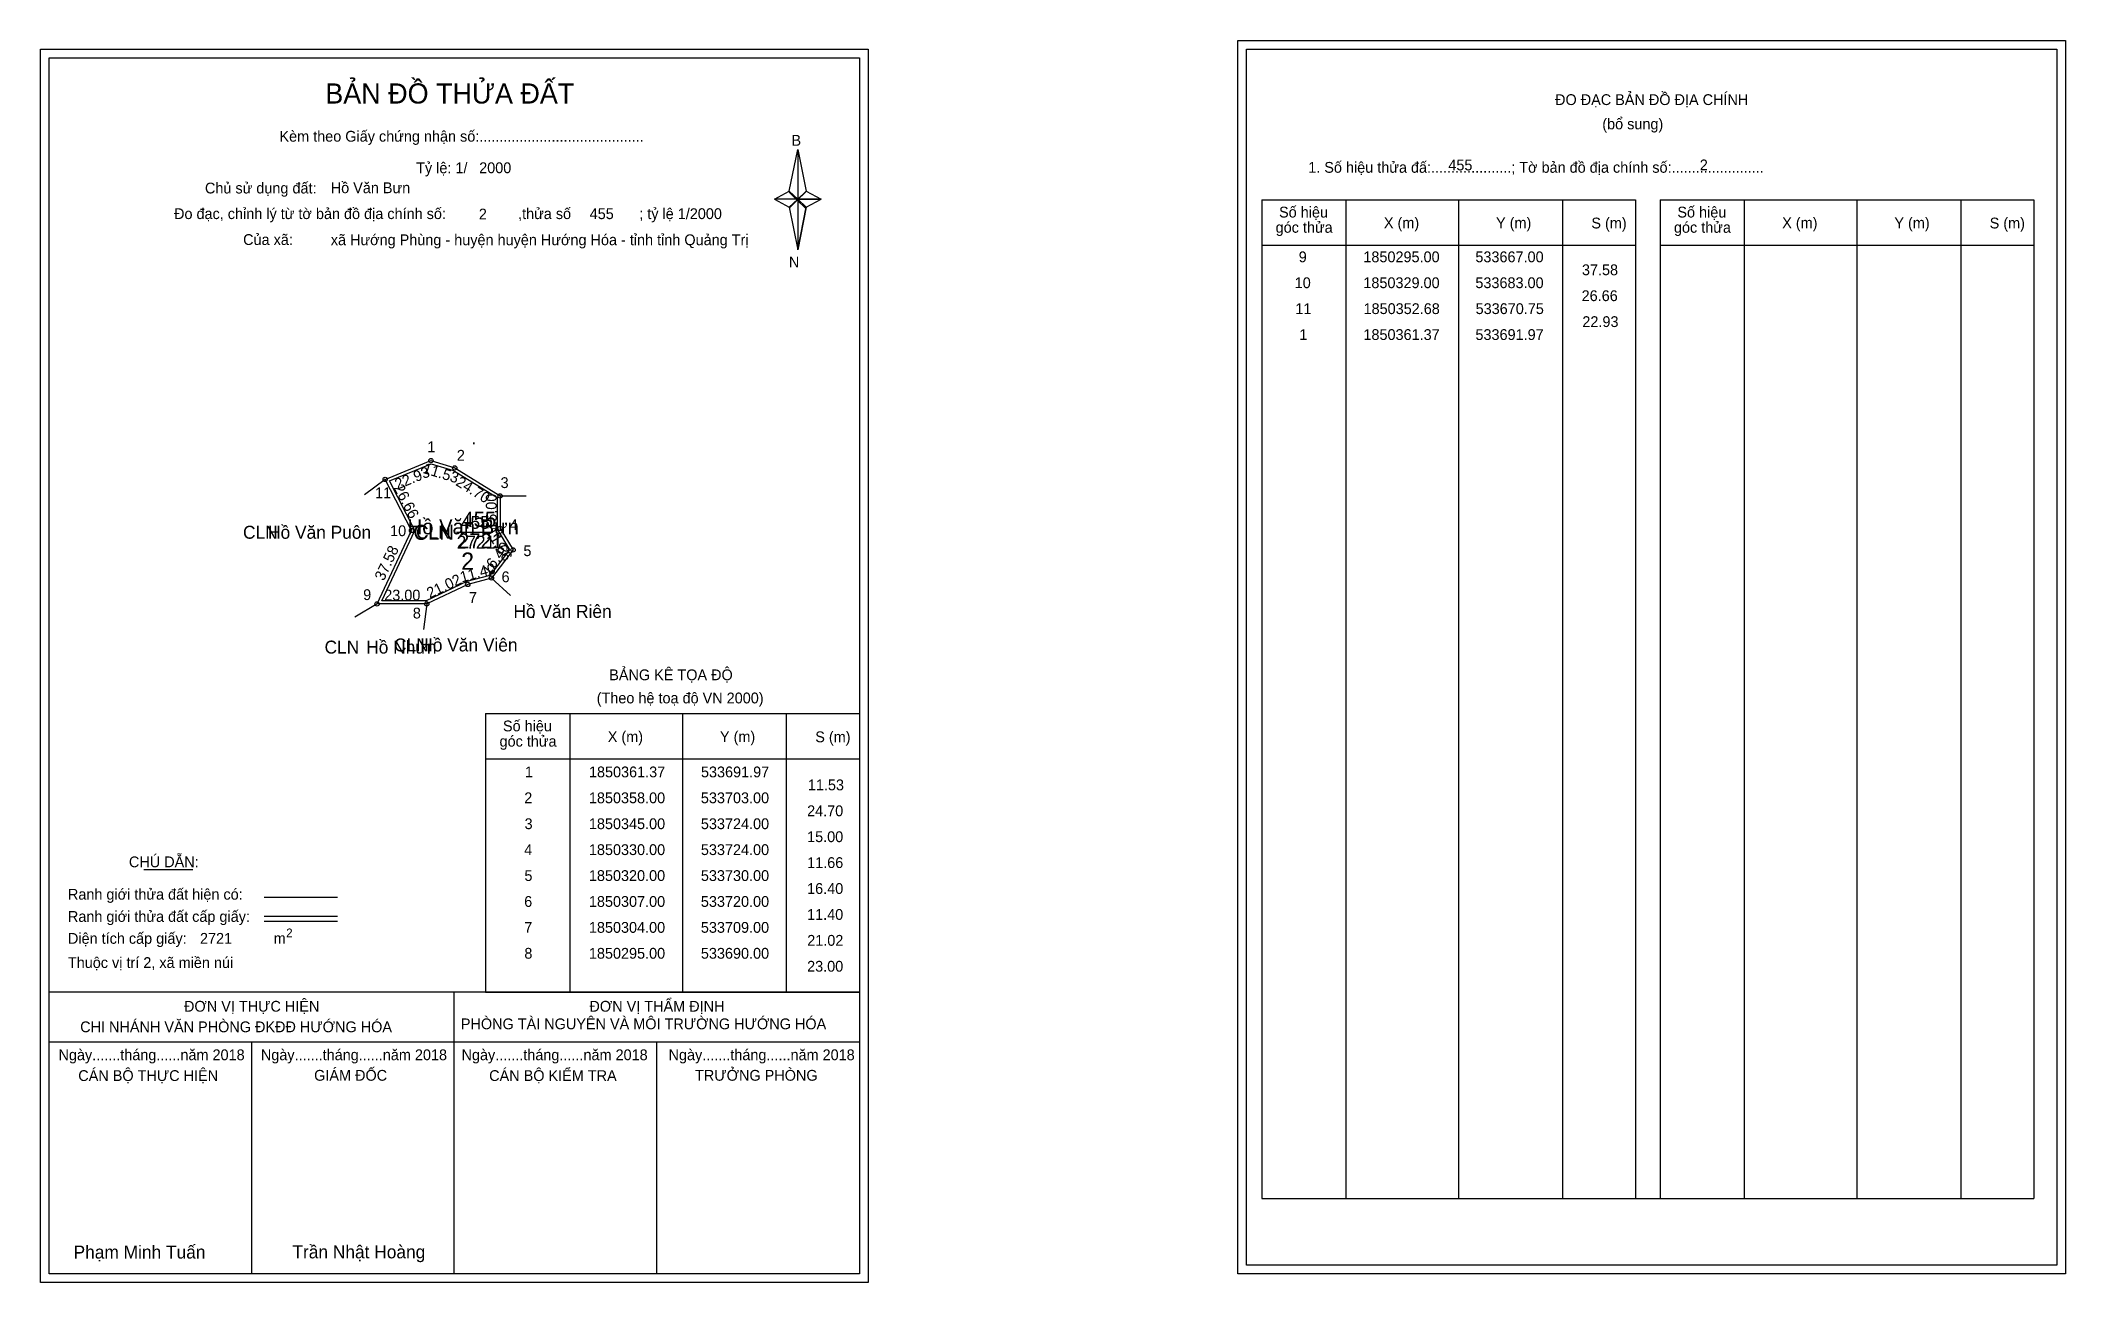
# Model space of a CAD drawing. Extents: x 533511 to 534449, y 1849981 to 1850556.
import ezdxf

# ---------------------------------------------------------------- set-up
doc = ezdxf.new("R2010")
doc.units = 0
for name, color, linetype in [('Level 1', 7, 'Continuous'), ('Level 10', 7, 'Continuous'), ('Level 11', 7, 'Continuous'), ('Level 13', 7, 'Continuous'), ('Level 2', 7, 'Continuous'), ('Level 27', 7, 'Continuous'), ('Level 3', 7, 'Continuous'), ('Level 36', 7, 'Continuous'), ('Level 4', 7, 'Continuous'), ('Level 49', 7, 'Continuous'), ('Level 5', 7, 'Continuous'), ('Level 53', 7, 'Continuous'), ('Level 55', 7, 'Continuous'), ('Level 6', 7, 'Continuous'), ('Level 60', 7, 'Continuous'), ('Level 63', 7, 'Continuous'), ('Level 7', 7, 'Continuous'), ('Level 9', 7, 'Continuous')]:
    doc.layers.add(name, color=color, linetype=linetype)

msp = doc.modelspace()

# ---------------------------------------------------------------- linework, layer by layer
at = {"layer": 'Level 1'}
for p, q in [((534069.74, 1850551.91), (534069.74, 1850551.91)), ((533515.09, 1850547.91), (533515.09, 1850547.91)), ((533857.94, 1850486.15), (533861.87, 1850505.43)), ((533861.87, 1850505.43), (533861.87, 1850482.38)), ((533861.87, 1850505.43), (533865.81, 1850486.15)), ((533851.05, 1850482.38), (533857.94, 1850486.15)), ((533857.94, 1850486.15), (533861.87, 1850482.38)), ((533861.58, 1850481.94), (533857.94, 1850485.71)), ((533865.51, 1850485.71), (533861.58, 1850481.94)), ((533861.58, 1850481.94), (533865.51, 1850485.71)), ((533865.81, 1850486.15), (533861.87, 1850482.38)), ((533861.87, 1850482.38), (533857.94, 1850478.7)), ((533861.58, 1850481.94), (533857.94, 1850478.26)), ((533857.94, 1850478.26), (533861.58, 1850481.94)), ((533857.94, 1850478.7), (533861.87, 1850458.98)), ((533865.51, 1850478.26), (533861.58, 1850481.94)), ((533861.87, 1850482.38), (533861.87, 1850458.98)), ((533861.87, 1850482.38), (533872.69, 1850482.38)), ((533861.87, 1850482.38), (533865.81, 1850478.7)), ((533865.81, 1850478.7), (533861.87, 1850458.98)), ((533865.81, 1850478.7), (533872.69, 1850482.38)), ((534076.8, 1850482.2), (534250.01, 1850482.2)), ((534115.98, 1850019.67), (534115.98, 1850482.2)), ((534168.13, 1850019.67), (534168.13, 1850482.2)), ((534216.07, 1850482.2), (534216.07, 1850019.67)), ((534250.01, 1850482.2), (534250.01, 1850019.67)), ((534261.32, 1850482.2), (534434.52, 1850482.2)), ((534300.5, 1850019.67), (534300.5, 1850482.2)), ((534352.64, 1850019.67), (534352.64, 1850482.2)), ((534400.59, 1850482.2), (534400.59, 1850019.67)), ((534434.52, 1850482.2), (534434.52, 1850019.67)), ((534076.8, 1850461.15), (534250.01, 1850461.15)), ((534261.32, 1850461.15), (534434.52, 1850461.15)), ((533717.28, 1850244.26), (533890.48, 1850244.26)), ((533756.46, 1850115.21), (533756.46, 1850244.26)), ((533808.6, 1850115.21), (533808.6, 1850244.26)), ((533856.55, 1850244.26), (533856.55, 1850115.21)), ((533717.28, 1850223.2), (533890.48, 1850223.2)), ((533558.93, 1850172.04), (533581.73, 1850172.04)), ((533614.66, 1850159.23), (533648.68, 1850159.23)), ((533614.66, 1850150.34), (533648.68, 1850150.34)), ((533614.66, 1850148.15), (533648.68, 1850148.15)), ((533728.75, 1850115.21), (533515.09, 1850115.21)), ((533890.48, 1850115.21), (533680.8, 1850115.21)), ((533702.79, 1849984.76), (533702.79, 1850115.21)), ((533717.28, 1850115.2), (533890.48, 1850115.2)), ((533890.49, 1850092.11), (533515.09, 1850092.11)), ((533608.94, 1849984.76), (533608.94, 1850092.11)), ((533796.64, 1849984.76), (533796.64, 1850092.11)), ((534076.8, 1850019.67), (534434.52, 1850019.67)), ((534445.14, 1849988.76), (534445.14, 1849988.76)), ((533890.48, 1849984.76), (533890.48, 1849984.76))]:
    msp.add_line(p, q, dxfattribs=at)
for points in [[(533857.94, 1850486.15), (533861.87, 1850505.43), (533861.87, 1850482.38)], [(533861.87, 1850482.38), (533865.81, 1850486.15), (533872.69, 1850482.38)], [(533851.05, 1850482.38), (533857.94, 1850478.7), (533861.87, 1850482.38)], [(533861.87, 1850482.38), (533861.87, 1850458.98), (533865.81, 1850478.7)]]:
    msp.add_lwpolyline(points, close=True, dxfattribs=at)
at = {"layer": 'Level 10'}
msp.add_line((533670.75, 1850352.68), (533691.97, 1850361.37), dxfattribs=at)
for points in [[(533690, 1850295), (533667, 1850295), (533683, 1850329), (533670.75, 1850352.68), (533691.97, 1850361.37), (533703, 1850358), (533724, 1850345), (533724, 1850330), (533730, 1850320), (533720, 1850307), (533709, 1850304)], [(533689.69, 1850296.4), (533669.21, 1850296.4), (533684.56, 1850329.03), (533672.7, 1850351.96), (533692.04, 1850359.89), (533702.42, 1850356.71), (533722.6, 1850344.22), (533722.6, 1850329.61), (533728.31, 1850320.1), (533719.18, 1850308.23), (533708.51, 1850305.32)]]:
    msp.add_lwpolyline(points, close=True, dxfattribs=at)
at = {"layer": 'Level 11'}
for centre in [(533691.97, 1850361.37), (533670.75, 1850352.68), (533703, 1850358), (533724, 1850345), (533683, 1850329), (533724, 1850330), (533730, 1850320), (533720, 1850307), (533667, 1850295), (533690, 1850295), (533690, 1850295), (533709, 1850304)]:
    msp.add_circle(centre, 1, dxfattribs=at)
at = {"layer": 'Level 27'}
for p, q in [((533670.75, 1850352.68), (533661.15, 1850345.48)), ((533724, 1850345), (533736, 1850345)), ((533720, 1850307), (533728.81, 1850298.85)), ((533667, 1850295), (533656.71, 1850288.83)), ((533690, 1850295), (533688.51, 1850283.09))]:
    msp.add_line(p, q, dxfattribs=at)
at = {"layer": 'Level 3'}
for p, q in [((534076.8, 1850482.2), (534076.8, 1850019.67)), ((534261.32, 1850482.2), (534261.32, 1850019.67)), ((533717.28, 1850244.26), (533717.28, 1850115.21))]:
    msp.add_line(p, q, dxfattribs=at)
at = {"layer": 'Level 63'}
for points in [[(533511.09, 1850551.91), (533894.49, 1850551.91), (533894.49, 1849980.76), (533511.09, 1849980.76)], [(534065.74, 1850555.91), (534449.14, 1850555.91), (534449.14, 1849984.76), (534065.74, 1849984.76)], [(534069.74, 1850551.91), (534445.14, 1850551.91), (534445.14, 1849988.76), (534069.74, 1849988.76)], [(533515.09, 1850547.91), (533890.49, 1850547.91), (533890.49, 1849984.76), (533515.09, 1849984.76)]]:
    msp.add_lwpolyline(points, close=True, dxfattribs=at)
at = {"layer": 'Level 9'}
msp.add_line((533703.85, 1850328.18), (533720.51, 1850328.18), dxfattribs=at)

# ---------------------------------------------------------------- texts
at = {"layer": 'Level 1'}
for s, height, p in [('BẢN ĐỒ THỬA ĐẤT', 9.3313, (533643.02, 1850526.72)), ('ĐO ĐẠC BẢN ĐỒ ĐỊA CHÍNH', 5, (534212.69, 1850526.03)), ('Kèm theo Giấy chứng nhận số:.........................................', 5, (533621.79, 1850509.06)), ('B', 5, (533858.96, 1850507.18)), ('(bổ sung)', 5, (534234.57, 1850514.79)), ('1. Số hiệu thửa đấ:....................; Tờ bản đồ địa chính số:.......................', 5, (534098.35, 1850494.67)), ('Chủ sử dụng đất:', 5, (533587.27, 1850485.08)), ('Đo đạc, chỉnh lý từ tờ bản đồ địa chính số:                  ,thửa số                 ; tỷ lệ 1/2000', 5, (533572.95, 1850473.22)), ('Số hiệu', 5, (534084.83, 1850473.94)), ('X (m)', 5, (534133.4, 1850468.99)), ('Y (m)', 5, (534185.35, 1850468.99)), ('S (m)', 5, (534229.51, 1850468.89)), ('Số hiệu', 5, (534269.35, 1850473.94)), ('X (m)', 5, (534317.91, 1850468.99)), ('Y (m)', 5, (534369.87, 1850468.99)), ('S (m)', 5, (534414.02, 1850468.89)), ('Của xã:', 5, (533604.95, 1850461.22)), ('góc thửa', 5, (534083.25, 1850466.88)), ('góc thửa', 5, (534267.76, 1850466.88)), ('N', 5, (533857.76, 1850450.84)), ('BẢNG KÊ TỌA ĐỘ', 5, (533774.55, 1850259.66)), ('(Theo hệ toạ độ VN 2000)', 5, (533768.74, 1850248.94)), ('Số hiệu', 5, (533725.31, 1850235.99)), ('góc thửa', 5, (533723.73, 1850228.93)), ('X (m)', 5, (533773.87, 1850231.04)), ('Y (m)', 5, (533825.83, 1850231.04)), ('S (m)', 5, (533869.98, 1850230.94)), ('CHÚ DẪN:', 5, (533552.05, 1850173.05)), ('Ranh giới thửa đất hiện có:', 5, (533523.79, 1850158.05)), ('Ranh giới thửa đất cấp giấy:', 5, (533523.79, 1850147.77)), ('Diện tích cấp giấy:', 5, (533523.79, 1850137.61)), ('m', 5, (533619.1, 1850137.65)), ('2', 4, (533624.89, 1850140.67)), ('Thuộc vị trí 2, xã miền núi', 5, (533523.79, 1850126.41)), ('ĐƠN VỊ THỰC HIỆN', 5, (533577.56, 1850106.17)), ('ĐƠN VỊ THẨM ĐỊNH', 5, (533765.36, 1850106.17)), ('CHI NHÁNH VĂN PHÒNG ĐKĐĐ HƯỚNG HÓA', 5, (533529.47, 1850096.65)), ('PHÒNG TÀI NGUYÊN VÀ MÔI TRƯỜNG HƯỚNG HÓA', 5, (533705.81, 1850098.03)), ('Ngày.......tháng......năm 2018', 5, (533519.42, 1850083.7)), ('CÁN BỘ THỰC HIỆN', 5, (533528.59, 1850074.07)), ('Ngày.......tháng......năm 2018', 5, (533613.17, 1850083.7)), ('GIÁM ĐỐC', 5, (533637.85, 1850074.19)), ('Ngày.......tháng......năm 2018', 5, (533706.12, 1850083.7)), ('CÁN BỘ KIỂM TRA', 5, (533718.93, 1850074.07)), ('Ngày.......tháng......năm 2018', 5, (533802.03, 1850083.7)), ('TRƯỞNG PHÒNG', 5, (533814.31, 1850074.19)), ('Phạm Minh Tuấn', 6, (533526.41, 1849991.84)), ('Trần Nhật Hoàng', 6, (533627.79, 1849991.94))]:
    msp.add_text(s, height=height, dxfattribs=at).set_placement(p)
at = {"layer": 'Level 11'}
msp.add_text('Tỷ lệ: 1/', height=5, dxfattribs=at).set_placement((533685.1, 1850494.44))
at = {"layer": 'Level 13'}
for s, p in [('455', (533705.82, 1850329.78)), ('CLN', (533685.06, 1850325.18)), ('2721', (533703.86, 1850320.58))]:
    msp.add_text(s, height=6, dxfattribs=at).set_placement(p)
at = {"layer": 'Level 2'}
msp.add_text('Hồ Văn Bưn', height=7, dxfattribs=at).set_placement((533681.15, 1850327.23))
at = {"layer": 'Level 3'}
msp.add_text('CLN', height=7, dxfattribs=at).set_placement((533683.85, 1850324.68))
at = {"layer": 'Level 36'}
for s, p in [('.', (533710.76, 1850368.91)), ('CLN', (533604.9, 1850325.18)), ('.', (533738.16, 1850288.55)), ('CLN', (533642.68, 1850272)), ('CLN', (533674.85, 1850273))]:
    msp.add_text(s, height=6, dxfattribs=at).set_placement(p)
at = {"layer": 'Level 4'}
msp.add_text('455', height=7, dxfattribs=at).set_placement((533706.53, 1850330.68))
at = {"layer": 'Level 49'}
for s, rotation, p in [('22.93', 22.27005, (533676.45, 1850347.88)), ('11.53', 343.0105, (533687.9, 1850355.71)), ('24.70', 328.24052, (533703.07, 1850350.19)), ('26.66', 297.35317, (533674.54, 1850348.83)), ('15.00', 90, (533722.4, 1850329.32)), ('11.66', 300.96376, (533717.14, 1850328.61)), ('37.58', 64.79888, (533670.1, 1850305.35)), ('16.40', 52.43141, (533718.75, 1850307.99)), ('21.02', 25.34618, (533691.44, 1850297.45)), ('11.40', 15.25512, (533706.19, 1850304.89)), ('23.00', 360, (533670.32, 1850296.6))]:
    msp.add_text(s, height=5, rotation=rotation, dxfattribs=at).set_placement(p)
at = {"layer": 'Level 5'}
msp.add_text('2721', height=7, dxfattribs=at).set_placement((533704.5, 1850320.68))
at = {"layer": 'Level 53'}
for s, p in [('9', (534093.95, 1850453.23)), ('1850295.00', (534123.89, 1850453.23)), ('533667.00', (534175.78, 1850453.23)), ('10', (534092.08, 1850441.23)), ('1850329.00', (534123.89, 1850441.23)), ('533683.00', (534175.78, 1850441.23)), ('37.58', (534225.14, 1850447.23)), ('26.66', (534225, 1850435.23)), ('11', (534092.4, 1850429.23)), ('1850352.68', (534123.97, 1850429.23)), ('533670.75', (534175.89, 1850429.23)), ('22.93', (534225.34, 1850423.23)), ('1', (534094.25, 1850417.23)), ('1850361.37', (534123.92, 1850417.23)), ('533691.97', (534175.81, 1850417.23)), ('1', (533735.48, 1850214.7)), ('1850361.37', (533765.15, 1850214.7)), ('533691.97', (533817.04, 1850214.7)), ('11.53', (533866.56, 1850208.7)), ('2', (533735.18, 1850202.7)), ('1850358.00', (533765.12, 1850202.7)), ('533703.00', (533817, 1850202.7)), ('3', (533735.33, 1850190.7)), ('1850345.00', (533765.12, 1850190.7)), ('533724.00', (533817, 1850190.7)), ('24.70', (533866.21, 1850196.7)), ('4', (533735.15, 1850178.7)), ('1850330.00', (533765.12, 1850178.7)), ('533724.00', (533817, 1850178.7)), ('15.00', (533866.21, 1850184.7)), ('11.66', (533866.23, 1850172.7)), ('5', (533735.27, 1850166.7)), ('1850320.00', (533765.12, 1850166.7)), ('533730.00', (533817, 1850166.7)), ('16.40', (533866.21, 1850160.7)), ('6', (533735.16, 1850154.7)), ('1850307.00', (533765.12, 1850154.7)), ('533720.00', (533817, 1850154.7)), ('7', (533735.19, 1850142.7)), ('1850304.00', (533765.12, 1850142.7)), ('533709.00', (533817, 1850142.7)), ('11.40', (533866.21, 1850148.7)), ('21.02', (533866.26, 1850136.7)), ('8', (533735.23, 1850130.7)), ('1850295.00', (533765.12, 1850130.7)), ('533690.00', (533817, 1850130.7)), ('23.00', (533866.21, 1850124.7))]:
    msp.add_text(s, height=5, dxfattribs=at).set_placement(p)
at = {"layer": 'Level 55'}
for s, height, p in [('1', 0.8, (533691.75, 1850361.37)), ('0', 0.22, (533691.89, 1850361.15)), ('0', 0.22, (533691.89, 1850361.15)), ('11', 0.8, (533670.23, 1850352.68)), ('458', 0.22, (533670.52, 1850352.46)), ('458', 0.22, (533670.52, 1850352.46)), ('0', 0.22, (533670.67, 1850352.46)), ('0', 0.22, (533670.67, 1850352.46)), ('2', 0.8, (533702.73, 1850358)), ('0', 0.22, (533702.92, 1850357.78)), ('0', 0.22, (533702.92, 1850357.78)), ('3', 0.8, (533723.75, 1850345)), ('0', 0.22, (533723.92, 1850344.78)), ('0', 0.22, (533723.92, 1850344.78)), ('0', 0.22, (533723.92, 1850344.78)), ('10', 0.8, (533682.43, 1850329)), ('458', 0.22, (533682.77, 1850328.78)), ('458', 0.22, (533682.77, 1850328.78)), ('4', 0.8, (533723.72, 1850330)), ('0', 0.22, (533723.92, 1850329.78)), ('5', 0.8, (533729.74, 1850320)), ('0', 0.22, (533729.92, 1850319.78)), ('459', 0.22, (533719.76, 1850306.78)), ('6', 0.8, (533719.73, 1850307)), ('0', 0.22, (533719.92, 1850306.78)), ('9', 0.8, (533666.73, 1850295)), ('8', 0.8, (533689.74, 1850295)), ('459', 0.22, (533708.76, 1850303.78)), ('7', 0.8, (533708.73, 1850304)), ('458', 0.22, (533666.77, 1850294.78)), ('460', 0.22, (533666.76, 1850294.78)), ('458', 0.22, (533666.77, 1850294.78)), ('459', 0.22, (533689.76, 1850294.78)), ('460', 0.22, (533689.76, 1850294.78))]:
    msp.add_text(s, height=height, dxfattribs=at).set_placement(p)
at = {"layer": 'Level 6'}
for s, p in [('2000', (533714.3, 1850494.48)), ('455', (534163.25, 1850495.75)), ('2', (534279.74, 1850495.79)), ('Hồ Văn Bưn', (533645.54, 1850485.21)), ('2', (533714.14, 1850473.04)), ('455', (533765.49, 1850473.2)), ('xã Hướng Phùng - huyện huyện Hướng Hóa - tỉnh tỉnh Quảng Trị', (533645.56, 1850461.13)), ('2721', (533584.97, 1850137.62))]:
    msp.add_text(s, height=5, dxfattribs=at).set_placement(p)
at = {"layer": 'Level 60'}
for s, p in [('Hồ Văn Puôn', (533616.51, 1850325.18)), ('Hồ Văn Riên', (533730.17, 1850288.55)), ('Hồ Nhưn', (533661.97, 1850272)), ('Hồ Văn Viên', (533687.03, 1850273))]:
    msp.add_text(s, height=6, dxfattribs=at).set_placement(p)
at = {"layer": 'Level 7'}
msp.add_text('2', height=8, dxfattribs=at).set_placement((533705.96, 1850310.8))
at = {"layer": 'Level 9'}
for s, p in [('1', (533690.28, 1850365.26)), ('2', (533703.95, 1850361.33)), ('3', (533724.21, 1850348.66)), ('11', (533666.08, 1850343.94)), ('4', (533728.45, 1850329.21)), ('10', (533673.04, 1850326.38)), ('5', (533734.79, 1850317.13)), ('6', (533724.67, 1850305.04)), ('9', (533660.56, 1850296.79)), ('7', (533709.54, 1850295.5)), ('8', (533683.57, 1850288.26))]:
    msp.add_text(s, height=5, dxfattribs=at).set_placement(p)

doc.saveas('drawing.dxf')
